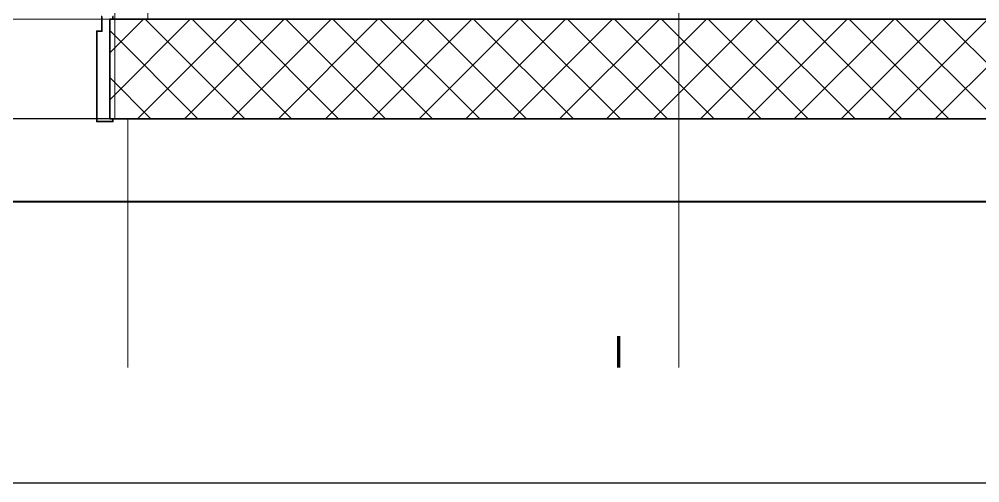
# Model space of a CAD drawing. Extents: x -982 to 937, y -179 to 616.
# Drawn here: x -472.8 to -414.9, y -174.5 to -146.5 of the extents above; entities that cross this region are included whole.
import ezdxf
from ezdxf.lldxf.tags import DXFTag

# ---------------------------------------------------------------- set-up
doc = ezdxf.new("R2010")
doc.units = 0
doc.layers.get('0').update_dxf_attribs({"lineweight": 13})
doc.layers.add('A-____-MATC-OTLN', color=7, linetype='Strichpunkt - Mittel', lineweight=40, true_color=0x0080ff)
doc.layers.add('G-____-____-SYMB', color=7, linetype='Strichpunkt - Weit', lineweight=5, true_color=0x008080)
for name, color, linetype, lineweight in [('A-DETL-____-HDLN', 7, '_Verdeckte Linien_', 9), ('A-DOOR-FRAM-MCUT', 7, 'Continuous', 9), ('A-FLOR-____-OTLN', 7, 'Continuous', 9), ('A-WALL-____-MCUT', 7, 'Continuous', 35), ('A-WALL-____-PATT', 7, 'Continuous', 35), ('C-PRKG-____-OTLN', 7, 'Continuous', 9), ('S-GRID-____-OTLN', 7, 'Continuous', 5)]:
    doc.layers.add(name, color=color, linetype=linetype, lineweight=lineweight)
tags = doc.linetypes.add('_Rasterlinie_', pattern=[0.375, 0.2, -0.05, 0.075, -0.05]).pattern_tags.tags
tags[10:11] = [DXFTag(74, 4), DXFTag(75, 0), DXFTag(340, '0'), DXFTag(46, 1.0), DXFTag(50, 0.0), DXFTag(44, 0.0), DXFTag(45, 0.0)]
tags[8:9] = [DXFTag(74, 4), DXFTag(75, 0), DXFTag(340, '0'), DXFTag(46, 1.0), DXFTag(50, 0.0), DXFTag(44, 0.0), DXFTag(45, 0.0)]
tags[6:7] = [DXFTag(74, 4), DXFTag(75, 0), DXFTag(340, '0'), DXFTag(46, 1.0), DXFTag(50, 0.0), DXFTag(44, 0.0), DXFTag(45, 0.0)]
tags[4:5] = [DXFTag(74, 4), DXFTag(75, 0), DXFTag(340, '0'), DXFTag(46, 1.0), DXFTag(50, 0.0), DXFTag(44, 0.0), DXFTag(45, 0.0)]
tags = doc.linetypes.add('_Schnittlinie_', pattern=[0.3, 0.15, -0.05, 0.05, -0.05]).pattern_tags.tags
tags[10:11] = [DXFTag(74, 4), DXFTag(75, 0), DXFTag(340, '0'), DXFTag(46, 1.0), DXFTag(50, 0.0), DXFTag(44, 0.0), DXFTag(45, 0.0)]
tags[8:9] = [DXFTag(74, 4), DXFTag(75, 0), DXFTag(340, '0'), DXFTag(46, 1.0), DXFTag(50, 0.0), DXFTag(44, 0.0), DXFTag(45, 0.0)]
tags[6:7] = [DXFTag(74, 4), DXFTag(75, 0), DXFTag(340, '0'), DXFTag(46, 1.0), DXFTag(50, 0.0), DXFTag(44, 0.0), DXFTag(45, 0.0)]
tags[4:5] = [DXFTag(74, 4), DXFTag(75, 0), DXFTag(340, '0'), DXFTag(46, 1.0), DXFTag(50, 0.0), DXFTag(44, 0.0), DXFTag(45, 0.0)]
tags = doc.linetypes.add('_Verdeckte Linien_', pattern=[0.15, 0.1, -0.05]).pattern_tags.tags
tags[6:7] = [DXFTag(74, 4), DXFTag(75, 0), DXFTag(340, '0'), DXFTag(46, 1.0), DXFTag(50, 0.0), DXFTag(44, 0.0), DXFTag(45, 0.0)]
tags[4:5] = [DXFTag(74, 4), DXFTag(75, 0), DXFTag(340, '0'), DXFTag(46, 1.0), DXFTag(50, 0.0), DXFTag(44, 0.0), DXFTag(45, 0.0)]
tags = doc.linetypes.add('Strichpunkt - Mittel', pattern=[0.35, 0.15, -0.1, 0, -0.1]).pattern_tags.tags
tags[10:11] = [DXFTag(74, 4), DXFTag(75, 0), DXFTag(340, '0'), DXFTag(46, 1.0), DXFTag(50, 0.0), DXFTag(44, 0.0), DXFTag(45, 0.0)]
tags[8:9] = [DXFTag(74, 4), DXFTag(75, 0), DXFTag(340, '0'), DXFTag(46, 1.0), DXFTag(50, 0.0), DXFTag(44, 0.0), DXFTag(45, 0.0)]
tags[6:7] = [DXFTag(74, 4), DXFTag(75, 0), DXFTag(340, '0'), DXFTag(46, 1.0), DXFTag(50, 0.0), DXFTag(44, 0.0), DXFTag(45, 0.0)]
tags[4:5] = [DXFTag(74, 4), DXFTag(75, 0), DXFTag(340, '0'), DXFTag(46, 1.0), DXFTag(50, 0.0), DXFTag(44, 0.0), DXFTag(45, 0.0)]
tags = doc.linetypes.add('Strichpunkt - Weit', pattern=[0.5, 0.2, -0.15, 0, -0.15]).pattern_tags.tags
tags[10:11] = [DXFTag(74, 4), DXFTag(75, 0), DXFTag(340, '0'), DXFTag(46, 1.0), DXFTag(50, 0.0), DXFTag(44, 0.0), DXFTag(45, 0.0)]
tags[8:9] = [DXFTag(74, 4), DXFTag(75, 0), DXFTag(340, '0'), DXFTag(46, 1.0), DXFTag(50, 0.0), DXFTag(44, 0.0), DXFTag(45, 0.0)]
tags[6:7] = [DXFTag(74, 4), DXFTag(75, 0), DXFTag(340, '0'), DXFTag(46, 1.0), DXFTag(50, 0.0), DXFTag(44, 0.0), DXFTag(45, 0.0)]
tags[4:5] = [DXFTag(74, 4), DXFTag(75, 0), DXFTag(340, '0'), DXFTag(46, 1.0), DXFTag(50, 0.0), DXFTag(44, 0.0), DXFTag(45, 0.0)]

# ---------------------------------------------------------------- blocks, each defined once
blk = doc.blocks.new('Referenz-A0UJ2GQRXE', base_point=(-954.019, -167.52))
at = {"layer": 'A-____-MATC-OTLN', "color": 0, "linetype": 'Strichpunkt - Mittel', "ltscale": 0.4}
blk.add_line((-948.537, -157.507), (367.818, -157.507), dxfattribs=at)
at = {"layer": 'A-DETL-____-HDLN', "color": 0, "linetype": '_Verdeckte Linien_', "ltscale": 0.13}
blk.add_line((-467.059, -152.507), (-467.059, -94.507), dxfattribs=at)
at = {"layer": 'A-DOOR-FRAM-MCUT', "color": 0, "linetype": 'Continuous', "ltscale": 0.13}
for p, q in [((-467.859, -147.207), (-467.859, -146.307)), ((-467.819, -146.347), (-467.819, -147.247)), ((-467.199, -146.507), (-467.199, -146.347)), ((-467.159, -146.307), (-467.159, -146.507)), ((-468.159, -147.207), (-467.859, -147.207)), ((-468.159, -152.707), (-468.159, -147.207)), ((-468.119, -147.247), (-468.119, -152.667)), ((-467.819, -147.247), (-468.119, -147.247)), ((-467.159, -152.707), (-468.159, -152.707)), ((-468.119, -152.667), (-467.199, -152.667)), ((-467.199, -152.667), (-467.199, -152.507)), ((-467.159, -152.507), (-467.159, -152.707))]:
    blk.add_line(p, q, dxfattribs=at)
at = {"layer": 'A-FLOR-____-OTLN', "color": 0, "linetype": 'Continuous', "ltscale": 0.13}
for p, q in [((-465.059, -146.507), (-465.059, -96.507)), ((-498.859, -146.507), (-467.859, -146.507)), ((-467.819, -146.507), (-467.359, -146.507)), ((-498.56, -152.507), (-468.157, -152.507)), ((-468.119, -152.507), (-467.359, -152.507))]:
    blk.add_line(p, q, dxfattribs=at)
at = {"layer": 'A-WALL-____-MCUT', "color": 0, "linetype": 'Continuous', "ltscale": 0.35}
for p, q in [((-348.259, -146.507), (-467.359, -146.507)), ((-467.359, -146.507), (-467.359, -152.507)), ((-467.359, -152.507), (-339.259, -152.507))]:
    blk.add_line(p, q, dxfattribs=at)
at = {"layer": 'A-WALL-____-PATT', "color": 0, "linetype": 'Continuous', "lineweight": 9, "ltscale": 0.13}
for p, q in [((-467.359, -148.535), (-465.331, -146.507)), ((-467.359, -151.364), (-462.503, -146.507)), ((-465.674, -152.507), (-459.674, -146.507)), ((-459.218, -152.507), (-465.218, -146.507)), ((-462.846, -152.507), (-456.846, -146.507)), ((-456.39, -152.507), (-462.389, -146.507)), ((-460.017, -152.507), (-454.017, -146.507)), ((-453.561, -152.507), (-459.561, -146.507)), ((-457.189, -152.507), (-451.189, -146.507)), ((-450.733, -152.507), (-456.732, -146.507)), ((-454.36, -152.507), (-448.36, -146.507)), ((-447.905, -152.507), (-453.904, -146.507)), ((-451.531, -152.507), (-445.532, -146.507)), ((-445.076, -152.506), (-451.076, -146.507)), ((-448.703, -152.507), (-442.704, -146.507)), ((-442.248, -152.506), (-448.247, -146.507)), ((-445.874, -152.506), (-439.875, -146.507)), ((-439.42, -152.506), (-445.419, -146.507)), ((-443.046, -152.506), (-437.047, -146.507)), ((-436.591, -152.506), (-442.59, -146.507)), ((-440.217, -152.506), (-434.218, -146.507)), ((-433.763, -152.506), (-439.762, -146.507)), ((-437.389, -152.506), (-431.39, -146.507)), ((-430.935, -152.506), (-436.933, -146.507)), ((-434.56, -152.506), (-428.561, -146.507)), ((-428.106, -152.506), (-434.105, -146.507)), ((-431.732, -152.506), (-425.733, -146.507)), ((-425.278, -152.506), (-431.277, -146.507)), ((-428.903, -152.506), (-422.905, -146.507)), ((-422.45, -152.506), (-428.448, -146.507)), ((-426.075, -152.506), (-420.076, -146.507)), ((-419.621, -152.506), (-425.62, -146.507)), ((-423.246, -152.506), (-417.248, -146.507)), ((-416.793, -152.506), (-422.791, -146.507)), ((-420.418, -152.506), (-414.419, -146.507)), ((-413.965, -152.505), (-419.963, -146.507)), ((-417.589, -152.506), (-411.591, -146.507)), ((-411.136, -152.505), (-417.134, -146.507)), ((-462.046, -152.507), (-467.359, -147.194)), ((-464.875, -152.507), (-467.359, -150.023))]:
    blk.add_line(p, q, dxfattribs=at)
at = {"layer": 'C-PRKG-____-OTLN', "color": 0, "linetype": 'Continuous', "ltscale": 0.13}
for p, q in [((-468.157, -152.504), (-498.56, -152.504)), ((-498.56, -152.504), (-468.157, -152.504)), ((-468.157, -152.505), (-498.56, -152.505)), ((-467.359, -152.504), (-468.119, -152.504)), ((-468.119, -152.504), (-467.359, -152.504)), ((-467.359, -152.505), (-468.119, -152.505)), ((-466.259, -152.54), (-466.259, -152.507)), ((-466.259, -167.52), (-466.259, -152.507)), ((-466.259, -152.507), (-466.259, -152.54)), ((-466.259, -152.54), (-466.259, -167.52)), ((-396.259, -152.54), (-466.259, -152.54)), ((-396.259, -152.54), (-466.259, -152.54)), ((-466.259, -152.54), (-466.259, -167.52)), ((-466.259, -167.52), (-466.259, -152.54)), ((-466.259, -152.54), (-396.259, -152.54)), ((-466.259, -152.54), (-466.259, -152.54)), ((-466.259, -167.52), (-466.259, -152.54)), ((-466.259, -152.54), (-466.259, -167.52))]:
    blk.add_line(p, q, dxfattribs=at)
at = {"layer": 'G-____-____-SYMB', "color": 0, "linetype": '_Schnittlinie_', "lineweight": 70, "ltscale": 0.7}
blk.add_line((-436.659, -167.52), (-436.659, -165.624), dxfattribs=at)
at = {"layer": 'S-GRID-____-OTLN', "color": 0, "linetype": '_Rasterlinie_', "ltscale": 0.13}
for p, q in [((-433.059, -167.52), (-433.059, 592.593)), ((-948.537, -152.507), (290.332, -152.507))]:
    blk.add_line(p, q, dxfattribs=at)

msp = doc.modelspace()

# ---------------------------------------------------------------- linework, layer by layer
at = {"color": 0, "linetype": 'ByBlock', "lineweight": -2, "ltscale": 0.13}
msp.add_line((-982.419, -174.471), (607.581, -174.471), dxfattribs=at)

# ---------------------------------------------------------------- block references
at = {"color": 9, "lineweight": 25, "ltscale": 0.25, "true_color": 0xc0c0c0}
msp.add_blockref('Referenz-A0UJ2GQRXE', (-954.019, -167.52), dxfattribs=at)

doc.saveas('drawing.dxf')
